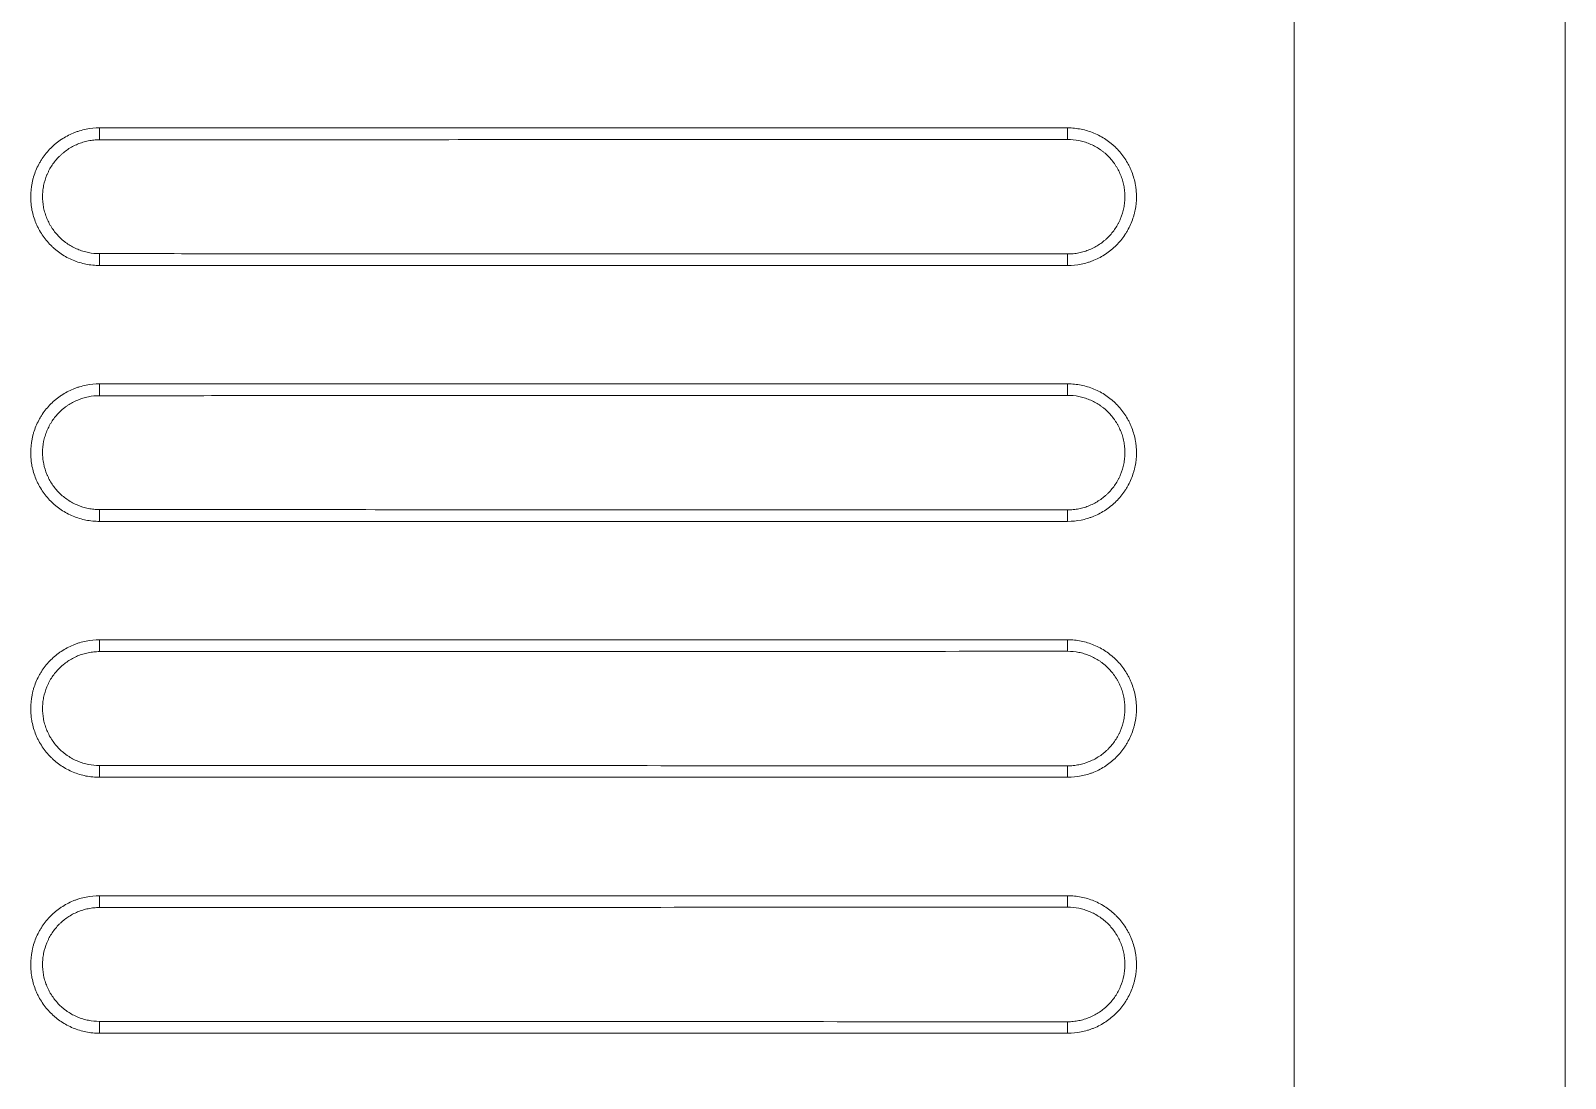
# Model space of a CAD drawing. Header units: millimetres. Extents: x -195 to 1349, y 148 to 750.
# Drawn here: x 928.65 to 955.64, y 448.23 to 466.65 of the extents above; entities that cross this region are included whole.
import ezdxf

# ---------------------------------------------------------------- set-up
doc = ezdxf.new("R2010")
doc.units = ezdxf.units.MM
doc.layers.add('4', color=7, linetype='CONTINUOUS', true_color=0xffffff)

msp = doc.modelspace()

# ---------------------------------------------------------------- linework, layer by layer
at = {"layer": '4', "color": 7, "linetype": 'Continuous', "lineweight": 18}
for p, q in [((955.641, 317.039), (955.641, 493.431)), ((950.87, 329.061), (950.87, 481.41))]:
    msp.add_line(p, q, dxfattribs=at)
for points, knots in [([(929.859, 464.945), (929.78, 464.945), (929.701, 464.937), (929.585, 464.914), (929.547, 464.904), (929.49, 464.887), (929.471, 464.881), (929.433, 464.867), (929.415, 464.86), (929.323, 464.822), (929.254, 464.785), (929.171, 464.73), (929.155, 464.719), (929.123, 464.695), (929.108, 464.683), (929.061, 464.645), (929.032, 464.619), (928.948, 464.535), (928.898, 464.474), (928.843, 464.391), (928.832, 464.374), (928.812, 464.34), (928.802, 464.323), (928.774, 464.271), (928.757, 464.235), (928.727, 464.162), (928.714, 464.125), (928.696, 464.068), (928.691, 464.049), (928.681, 464.011), (928.677, 463.991), (928.658, 463.893), (928.65, 463.815), (928.65, 463.697), (928.652, 463.657), (928.658, 463.598), (928.66, 463.578), (928.666, 463.539), (928.669, 463.519), (928.688, 463.422), (928.711, 463.347), (928.749, 463.255), (928.757, 463.237), (928.774, 463.201), (928.783, 463.183), (928.811, 463.13), (928.832, 463.097), (928.897, 462.998), (928.947, 462.937), (929.018, 462.867), (929.032, 462.853), (929.061, 462.826), (929.106, 462.787), (929.154, 462.752), (929.219, 462.708), (929.253, 462.688), (929.323, 462.65), (929.359, 462.633), (929.469, 462.588), (929.545, 462.565), (929.661, 462.541), (929.7, 462.536), (929.78, 462.528), (929.819, 462.526), (929.859, 462.526)], [0, 0, 0, 0, 0.0625, 0.0625, 0.09375, 0.09375, 0.109375, 0.109375, 0.125, 0.125, 0.1875, 0.1875, 0.203125, 0.203125, 0.21875, 0.21875, 0.25, 0.25, 0.3125, 0.3125, 0.328125, 0.328125, 0.34375, 0.34375, 0.375, 0.375, 0.40625, 0.40625, 0.421875, 0.421875, 0.4375, 0.4375, 0.5, 0.5, 0.53125, 0.53125, 0.546875, 0.546875, 0.5625, 0.5625, 0.625, 0.625, 0.640625, 0.640625, 0.65625, 0.65625, 0.6875, 0.6875, 0.75, 0.75, 0.765625, 0.765625, 0.78125, 0.8125, 0.8125, 0.84375, 0.84375, 0.875, 0.875, 0.9375, 0.9375, 0.96875, 0.96875, 1, 1, 1, 1]), ([(946.888, 464.945), (944.343, 464.945), (941.799, 464.945), (937.522, 464.945), (935.789, 464.945), (932.658, 464.945), (931.259, 464.945), (929.859, 464.945)], [0, 0, 0, 0, 0.448302, 0.448302, 0.753513, 0.753513, 1, 1, 1, 1]), ([(946.888, 462.526), (946.968, 462.526), (947.047, 462.534), (947.162, 462.557), (947.201, 462.566), (947.258, 462.584), (947.277, 462.59), (947.314, 462.603), (947.333, 462.61), (947.424, 462.648), (947.494, 462.685), (947.576, 462.74), (947.592, 462.752), (947.624, 462.775), (947.64, 462.788), (947.686, 462.826), (947.715, 462.852), (947.799, 462.936), (947.849, 462.997), (947.904, 463.079), (947.915, 463.096), (947.936, 463.13), (947.945, 463.148), (947.973, 463.2), (947.99, 463.236), (948.02, 463.308), (948.034, 463.346), (948.051, 463.402), (948.056, 463.421), (948.066, 463.46), (948.07, 463.48), (948.09, 463.577), (948.098, 463.656), (948.098, 463.774), (948.096, 463.813), (948.09, 463.873), (948.087, 463.893), (948.082, 463.932), (948.078, 463.952), (948.059, 464.049), (948.036, 464.124), (947.998, 464.216), (947.99, 464.234), (947.973, 464.27), (947.964, 464.288), (947.936, 464.34), (947.916, 464.374), (947.85, 464.472), (947.8, 464.534), (947.73, 464.604), (947.715, 464.618), (947.686, 464.645), (947.641, 464.683), (947.594, 464.719), (947.528, 464.762), (947.494, 464.783), (947.424, 464.82), (947.388, 464.837), (947.278, 464.883), (947.203, 464.906), (947.087, 464.929), (947.047, 464.935), (946.968, 464.943), (946.928, 464.945), (946.888, 464.945)], [0, 0, 0, 0, 0.0625, 0.0625, 0.09375, 0.09375, 0.109375, 0.109375, 0.125, 0.125, 0.1875, 0.1875, 0.203125, 0.203125, 0.21875, 0.21875, 0.25, 0.25, 0.3125, 0.3125, 0.328125, 0.328125, 0.34375, 0.34375, 0.375, 0.375, 0.40625, 0.40625, 0.421875, 0.421875, 0.4375, 0.4375, 0.5, 0.5, 0.53125, 0.53125, 0.546875, 0.546875, 0.5625, 0.5625, 0.625, 0.625, 0.640625, 0.640625, 0.65625, 0.65625, 0.6875, 0.6875, 0.75, 0.75, 0.765625, 0.765625, 0.78125, 0.8125, 0.8125, 0.84375, 0.84375, 0.875, 0.875, 0.9375, 0.9375, 0.96875, 0.96875, 1, 1, 1, 1]), ([(929.859, 462.734), (929.793, 462.735), (929.728, 462.741), (929.633, 462.76), (929.601, 462.768), (929.538, 462.787), (929.507, 462.798), (929.446, 462.823), (929.387, 462.851), (929.331, 462.885), (929.29, 462.912), (929.277, 462.921), (929.251, 462.941), (929.238, 462.951), (929.199, 462.983), (929.175, 463.005), (929.106, 463.074), (929.065, 463.124), (929.019, 463.192), (929.01, 463.206), (928.993, 463.235), (928.985, 463.249), (928.962, 463.292), (928.948, 463.322), (928.923, 463.382), (928.912, 463.413), (928.898, 463.46), (928.893, 463.475), (928.885, 463.507), (928.881, 463.524), (928.872, 463.572), (928.862, 463.637), (928.859, 463.702), (928.859, 463.767), (928.86, 463.8), (928.865, 463.849), (928.867, 463.865), (928.872, 463.898), (928.886, 463.979), (928.91, 464.057), (928.941, 464.132), (928.948, 464.147), (928.962, 464.177), (928.969, 464.192), (928.992, 464.236), (929.009, 464.264), (929.063, 464.345), (929.105, 464.396), (929.163, 464.454), (929.175, 464.465), (929.199, 464.487), (929.212, 464.498), (929.25, 464.529), (929.276, 464.549), (929.33, 464.585), (929.358, 464.602), (929.416, 464.633), (929.446, 464.647), (929.506, 464.672), (929.568, 464.694), (929.631, 464.71), (929.695, 464.723), (929.728, 464.728), (929.793, 464.735), (929.826, 464.736), (929.859, 464.736)], [0, 0, 0, 0, 0.0625, 0.0625, 0.09375, 0.09375, 0.125, 0.125, 0.15625, 0.1875, 0.1875, 0.203125, 0.203125, 0.21875, 0.21875, 0.25, 0.25, 0.3125, 0.3125, 0.328125, 0.328125, 0.34375, 0.34375, 0.375, 0.375, 0.40625, 0.40625, 0.421875, 0.421875, 0.4375, 0.4375, 0.46875, 0.5, 0.5, 0.53125, 0.53125, 0.546875, 0.546875, 0.5625, 0.625, 0.625, 0.640625, 0.640625, 0.65625, 0.65625, 0.6875, 0.6875, 0.75, 0.75, 0.765625, 0.765625, 0.78125, 0.78125, 0.8125, 0.8125, 0.84375, 0.84375, 0.875, 0.875, 0.90625, 0.9375, 0.9375, 0.96875, 0.96875, 1, 1, 1, 1]), ([(946.888, 464.742), (944.343, 464.741), (941.799, 464.741), (937.522, 464.739), (935.789, 464.738), (932.658, 464.737), (931.259, 464.737), (929.859, 464.736)], [0, 0, 0, 0, 0.448296, 0.448296, 0.75351, 0.75351, 1, 1, 1, 1]), ([(946.888, 464.742), (946.955, 464.742), (947.02, 464.736), (947.116, 464.717), (947.148, 464.709), (947.196, 464.695), (947.212, 464.689), (947.243, 464.678), (947.258, 464.672), (947.304, 464.653), (947.363, 464.625), (947.42, 464.591), (947.461, 464.564), (947.474, 464.555), (947.501, 464.535), (947.514, 464.525), (947.553, 464.493), (947.577, 464.471), (947.647, 464.401), (947.688, 464.351), (947.734, 464.282), (947.743, 464.268), (947.76, 464.239), (947.769, 464.225), (947.792, 464.181), (947.806, 464.152), (947.831, 464.091), (947.842, 464.06), (947.857, 464.013), (947.861, 463.997), (947.869, 463.965), (947.873, 463.949), (947.883, 463.9), (947.892, 463.835), (947.895, 463.769), (947.896, 463.703), (947.894, 463.67), (947.889, 463.621), (947.887, 463.604), (947.882, 463.572), (947.868, 463.49), (947.844, 463.412), (947.813, 463.336), (947.806, 463.32), (947.792, 463.29), (947.785, 463.276), (947.761, 463.232), (947.744, 463.204), (947.69, 463.122), (947.648, 463.071), (947.589, 463.012), (947.577, 463), (947.553, 462.978), (947.54, 462.968), (947.502, 462.936), (947.476, 462.917), (947.421, 462.88), (947.393, 462.863), (947.335, 462.832), (947.305, 462.818), (947.244, 462.792), (947.182, 462.77), (947.118, 462.754), (947.053, 462.741), (947.021, 462.736), (946.954, 462.73), (946.921, 462.728), (946.888, 462.728)], [0, 0, 0, 0, 0.0625, 0.0625, 0.09375, 0.09375, 0.109375, 0.109375, 0.125, 0.125, 0.15625, 0.1875, 0.1875, 0.203125, 0.203125, 0.21875, 0.21875, 0.25, 0.25, 0.3125, 0.3125, 0.328125, 0.328125, 0.34375, 0.34375, 0.375, 0.375, 0.40625, 0.40625, 0.421875, 0.421875, 0.4375, 0.4375, 0.46875, 0.5, 0.5, 0.53125, 0.53125, 0.546875, 0.546875, 0.5625, 0.625, 0.625, 0.640625, 0.640625, 0.65625, 0.65625, 0.6875, 0.6875, 0.75, 0.75, 0.765625, 0.765625, 0.78125, 0.78125, 0.8125, 0.8125, 0.84375, 0.84375, 0.875, 0.875, 0.90625, 0.9375, 0.9375, 0.96875, 0.96875, 1, 1, 1, 1]), ([(946.888, 462.728), (944.343, 462.729), (941.799, 462.73), (937.522, 462.732), (935.789, 462.732), (932.658, 462.733), (931.259, 462.734), (929.859, 462.734)], [0, 0, 0, 0, 0.448295, 0.448295, 0.75351, 0.75351, 1, 1, 1, 1]), ([(946.888, 462.526), (944.343, 462.526), (941.799, 462.526), (937.522, 462.526), (935.789, 462.526), (932.658, 462.526), (931.259, 462.526), (929.859, 462.526)], [0, 0, 0, 0, 0.448302, 0.448302, 0.753513, 0.753513, 1, 1, 1, 1]), ([(929.859, 460.445), (929.78, 460.445), (929.701, 460.437), (929.585, 460.414), (929.547, 460.404), (929.49, 460.387), (929.471, 460.381), (929.433, 460.367), (929.415, 460.36), (929.323, 460.322), (929.254, 460.285), (929.171, 460.23), (929.155, 460.219), (929.123, 460.195), (929.108, 460.183), (929.061, 460.145), (929.032, 460.119), (928.948, 460.035), (928.898, 459.974), (928.843, 459.891), (928.832, 459.874), (928.812, 459.84), (928.802, 459.823), (928.774, 459.771), (928.757, 459.735), (928.727, 459.662), (928.714, 459.625), (928.696, 459.568), (928.691, 459.549), (928.681, 459.511), (928.677, 459.491), (928.658, 459.393), (928.65, 459.315), (928.65, 459.197), (928.652, 459.157), (928.658, 459.098), (928.66, 459.078), (928.666, 459.039), (928.669, 459.019), (928.688, 458.922), (928.711, 458.847), (928.749, 458.755), (928.757, 458.737), (928.774, 458.701), (928.783, 458.683), (928.811, 458.63), (928.832, 458.597), (928.897, 458.498), (928.947, 458.437), (929.018, 458.367), (929.032, 458.353), (929.061, 458.326), (929.106, 458.287), (929.154, 458.252), (929.219, 458.208), (929.253, 458.188), (929.323, 458.15), (929.359, 458.133), (929.469, 458.088), (929.545, 458.065), (929.661, 458.041), (929.7, 458.036), (929.78, 458.028), (929.819, 458.026), (929.859, 458.026)], [0, 0, 0, 0, 0.0625, 0.0625, 0.09375, 0.09375, 0.109375, 0.109375, 0.125, 0.125, 0.1875, 0.1875, 0.203125, 0.203125, 0.21875, 0.21875, 0.25, 0.25, 0.3125, 0.3125, 0.328125, 0.328125, 0.34375, 0.34375, 0.375, 0.375, 0.40625, 0.40625, 0.421875, 0.421875, 0.4375, 0.4375, 0.5, 0.5, 0.53125, 0.53125, 0.546875, 0.546875, 0.5625, 0.5625, 0.625, 0.625, 0.640625, 0.640625, 0.65625, 0.65625, 0.6875, 0.6875, 0.75, 0.75, 0.765625, 0.765625, 0.78125, 0.8125, 0.8125, 0.84375, 0.84375, 0.875, 0.875, 0.9375, 0.9375, 0.96875, 0.96875, 1, 1, 1, 1]), ([(929.859, 460.236), (929.793, 460.236), (929.728, 460.23), (929.632, 460.211), (929.601, 460.203), (929.538, 460.184), (929.507, 460.172), (929.416, 460.135), (929.358, 460.104), (929.29, 460.059), (929.277, 460.049), (929.251, 460.03), (929.238, 460.019), (929.199, 459.988), (929.175, 459.966), (929.106, 459.897), (929.064, 459.846), (929.019, 459.778), (929.01, 459.764), (928.993, 459.736), (928.985, 459.721), (928.962, 459.678), (928.948, 459.649), (928.923, 459.588), (928.912, 459.558), (928.897, 459.511), (928.893, 459.495), (928.885, 459.463), (928.881, 459.447), (928.865, 459.366), (928.859, 459.301), (928.859, 459.203), (928.861, 459.171), (928.865, 459.121), (928.867, 459.105), (928.872, 459.073), (928.875, 459.056), (928.891, 458.976), (928.91, 458.914), (928.941, 458.838), (928.948, 458.823), (928.962, 458.793), (928.969, 458.778), (928.992, 458.735), (929.009, 458.707), (929.063, 458.626), (929.105, 458.575), (929.175, 458.505), (929.199, 458.483), (929.25, 458.441), (929.276, 458.422), (929.33, 458.386), (929.358, 458.369), (929.416, 458.338), (929.446, 458.324), (929.537, 458.286), (929.599, 458.267), (929.695, 458.247), (929.728, 458.243), (929.793, 458.236), (929.826, 458.234), (929.859, 458.234)], [0, 0, 0, 0, 0.0625, 0.0625, 0.09375, 0.09375, 0.125, 0.125, 0.1875, 0.1875, 0.203125, 0.203125, 0.21875, 0.21875, 0.25, 0.25, 0.3125, 0.3125, 0.328125, 0.328125, 0.34375, 0.34375, 0.375, 0.375, 0.40625, 0.40625, 0.421875, 0.421875, 0.4375, 0.4375, 0.5, 0.5, 0.53125, 0.53125, 0.546875, 0.546875, 0.5625, 0.5625, 0.625, 0.625, 0.640625, 0.640625, 0.65625, 0.65625, 0.6875, 0.6875, 0.75, 0.75, 0.78125, 0.78125, 0.8125, 0.8125, 0.84375, 0.84375, 0.875, 0.875, 0.9375, 0.9375, 0.96875, 0.96875, 1, 1, 1, 1]), ([(946.888, 460.445), (944.343, 460.445), (941.799, 460.445), (937.522, 460.445), (935.789, 460.445), (932.658, 460.445), (931.259, 460.445), (929.859, 460.445)], [0, 0, 0, 0, 0.448302, 0.448302, 0.753513, 0.753513, 1, 1, 1, 1]), ([(929.859, 460.236), (931.259, 460.237), (932.658, 460.237), (935.789, 460.238), (937.522, 460.239), (941.799, 460.241), (944.343, 460.241), (946.888, 460.242)], [0, 0, 0, 0, 0.24649, 0.24649, 0.551704, 0.551704, 1, 1, 1, 1]), ([(946.888, 458.026), (946.968, 458.026), (947.047, 458.034), (947.162, 458.057), (947.201, 458.066), (947.258, 458.084), (947.277, 458.09), (947.314, 458.103), (947.333, 458.11), (947.424, 458.148), (947.494, 458.185), (947.576, 458.24), (947.592, 458.252), (947.624, 458.275), (947.64, 458.288), (947.686, 458.326), (947.715, 458.352), (947.799, 458.436), (947.849, 458.497), (947.904, 458.579), (947.915, 458.596), (947.936, 458.63), (947.945, 458.648), (947.973, 458.7), (947.99, 458.736), (948.02, 458.808), (948.034, 458.846), (948.051, 458.902), (948.056, 458.921), (948.066, 458.96), (948.07, 458.98), (948.09, 459.077), (948.098, 459.156), (948.098, 459.274), (948.096, 459.313), (948.09, 459.373), (948.087, 459.393), (948.082, 459.432), (948.078, 459.452), (948.059, 459.549), (948.036, 459.624), (947.998, 459.716), (947.99, 459.734), (947.973, 459.77), (947.964, 459.788), (947.936, 459.84), (947.916, 459.874), (947.85, 459.972), (947.8, 460.034), (947.73, 460.104), (947.715, 460.118), (947.686, 460.145), (947.641, 460.183), (947.594, 460.219), (947.528, 460.262), (947.494, 460.283), (947.424, 460.32), (947.388, 460.337), (947.278, 460.383), (947.203, 460.406), (947.087, 460.429), (947.047, 460.435), (946.968, 460.443), (946.928, 460.445), (946.888, 460.445)], [0, 0, 0, 0, 0.0625, 0.0625, 0.09375, 0.09375, 0.109375, 0.109375, 0.125, 0.125, 0.1875, 0.1875, 0.203125, 0.203125, 0.21875, 0.21875, 0.25, 0.25, 0.3125, 0.3125, 0.328125, 0.328125, 0.34375, 0.34375, 0.375, 0.375, 0.40625, 0.40625, 0.421875, 0.421875, 0.4375, 0.4375, 0.5, 0.5, 0.53125, 0.53125, 0.546875, 0.546875, 0.5625, 0.5625, 0.625, 0.625, 0.640625, 0.640625, 0.65625, 0.65625, 0.6875, 0.6875, 0.75, 0.75, 0.765625, 0.765625, 0.78125, 0.8125, 0.8125, 0.84375, 0.84375, 0.875, 0.875, 0.9375, 0.9375, 0.96875, 0.96875, 1, 1, 1, 1]), ([(946.888, 460.242), (946.955, 460.242), (947.02, 460.236), (947.116, 460.217), (947.148, 460.209), (947.196, 460.195), (947.212, 460.189), (947.243, 460.178), (947.258, 460.172), (947.304, 460.153), (947.363, 460.125), (947.42, 460.091), (947.461, 460.064), (947.474, 460.055), (947.501, 460.035), (947.514, 460.025), (947.553, 459.993), (947.577, 459.971), (947.647, 459.901), (947.688, 459.851), (947.734, 459.782), (947.743, 459.768), (947.76, 459.739), (947.769, 459.725), (947.792, 459.681), (947.806, 459.652), (947.831, 459.591), (947.842, 459.56), (947.857, 459.513), (947.861, 459.497), (947.869, 459.465), (947.873, 459.449), (947.883, 459.4), (947.892, 459.335), (947.895, 459.269), (947.896, 459.203), (947.894, 459.17), (947.889, 459.121), (947.887, 459.104), (947.882, 459.072), (947.868, 458.99), (947.844, 458.912), (947.813, 458.836), (947.806, 458.82), (947.792, 458.79), (947.785, 458.776), (947.761, 458.732), (947.744, 458.704), (947.69, 458.622), (947.648, 458.571), (947.589, 458.512), (947.577, 458.5), (947.553, 458.478), (947.54, 458.468), (947.502, 458.436), (947.476, 458.417), (947.421, 458.38), (947.393, 458.363), (947.335, 458.332), (947.305, 458.318), (947.244, 458.292), (947.182, 458.27), (947.118, 458.254), (947.053, 458.241), (947.021, 458.236), (946.954, 458.23), (946.921, 458.228), (946.888, 458.228)], [0, 0, 0, 0, 0.0625, 0.0625, 0.09375, 0.09375, 0.109375, 0.109375, 0.125, 0.125, 0.15625, 0.1875, 0.1875, 0.203125, 0.203125, 0.21875, 0.21875, 0.25, 0.25, 0.3125, 0.3125, 0.328125, 0.328125, 0.34375, 0.34375, 0.375, 0.375, 0.40625, 0.40625, 0.421875, 0.421875, 0.4375, 0.4375, 0.46875, 0.5, 0.5, 0.53125, 0.53125, 0.546875, 0.546875, 0.5625, 0.625, 0.625, 0.640625, 0.640625, 0.65625, 0.65625, 0.6875, 0.6875, 0.75, 0.75, 0.765625, 0.765625, 0.78125, 0.78125, 0.8125, 0.8125, 0.84375, 0.84375, 0.875, 0.875, 0.90625, 0.9375, 0.9375, 0.96875, 0.96875, 1, 1, 1, 1]), ([(946.888, 458.228), (944.343, 458.229), (941.799, 458.23), (937.522, 458.232), (935.789, 458.232), (932.658, 458.233), (931.259, 458.234), (929.859, 458.234)], [0, 0, 0, 0, 0.448295, 0.448295, 0.75351, 0.75351, 1, 1, 1, 1]), ([(946.888, 458.026), (944.343, 458.026), (941.799, 458.026), (937.522, 458.026), (935.789, 458.026), (932.658, 458.026), (931.259, 458.026), (929.859, 458.026)], [0, 0, 0, 0, 0.448302, 0.448302, 0.753513, 0.753513, 1, 1, 1, 1]), ([(929.859, 455.945), (929.78, 455.945), (929.701, 455.937), (929.585, 455.914), (929.547, 455.904), (929.49, 455.887), (929.471, 455.881), (929.433, 455.867), (929.415, 455.86), (929.323, 455.822), (929.254, 455.785), (929.171, 455.73), (929.155, 455.719), (929.123, 455.695), (929.108, 455.683), (929.061, 455.645), (929.032, 455.619), (928.948, 455.535), (928.898, 455.474), (928.843, 455.391), (928.832, 455.374), (928.812, 455.34), (928.802, 455.323), (928.774, 455.271), (928.757, 455.235), (928.727, 455.162), (928.714, 455.125), (928.696, 455.068), (928.691, 455.049), (928.681, 455.011), (928.677, 454.991), (928.658, 454.893), (928.65, 454.815), (928.65, 454.697), (928.652, 454.657), (928.658, 454.598), (928.66, 454.578), (928.666, 454.539), (928.669, 454.519), (928.688, 454.422), (928.711, 454.347), (928.749, 454.255), (928.757, 454.237), (928.774, 454.201), (928.783, 454.183), (928.811, 454.13), (928.832, 454.097), (928.897, 453.998), (928.947, 453.937), (929.018, 453.867), (929.032, 453.853), (929.061, 453.826), (929.106, 453.787), (929.154, 453.752), (929.219, 453.708), (929.253, 453.688), (929.323, 453.65), (929.359, 453.633), (929.469, 453.588), (929.545, 453.565), (929.661, 453.541), (929.7, 453.536), (929.78, 453.528), (929.819, 453.526), (929.859, 453.526)], [0, 0, 0, 0, 0.0625, 0.0625, 0.09375, 0.09375, 0.109375, 0.109375, 0.125, 0.125, 0.1875, 0.1875, 0.203125, 0.203125, 0.21875, 0.21875, 0.25, 0.25, 0.3125, 0.3125, 0.328125, 0.328125, 0.34375, 0.34375, 0.375, 0.375, 0.40625, 0.40625, 0.421875, 0.421875, 0.4375, 0.4375, 0.5, 0.5, 0.53125, 0.53125, 0.546875, 0.546875, 0.5625, 0.5625, 0.625, 0.625, 0.640625, 0.640625, 0.65625, 0.65625, 0.6875, 0.6875, 0.75, 0.75, 0.765625, 0.765625, 0.78125, 0.8125, 0.8125, 0.84375, 0.84375, 0.875, 0.875, 0.9375, 0.9375, 0.96875, 0.96875, 1, 1, 1, 1]), ([(946.888, 455.945), (944.343, 455.945), (941.799, 455.945), (937.522, 455.945), (935.789, 455.945), (932.658, 455.945), (931.259, 455.945), (929.859, 455.945)], [0, 0, 0, 0, 0.448302, 0.448302, 0.753513, 0.753513, 1, 1, 1, 1]), ([(946.888, 453.526), (946.968, 453.526), (947.047, 453.534), (947.162, 453.557), (947.201, 453.566), (947.258, 453.584), (947.277, 453.59), (947.314, 453.603), (947.333, 453.61), (947.424, 453.648), (947.494, 453.685), (947.576, 453.74), (947.592, 453.752), (947.624, 453.775), (947.64, 453.788), (947.686, 453.826), (947.715, 453.852), (947.799, 453.936), (947.849, 453.997), (947.904, 454.079), (947.915, 454.096), (947.936, 454.13), (947.945, 454.148), (947.973, 454.2), (947.99, 454.236), (948.02, 454.308), (948.034, 454.346), (948.051, 454.402), (948.056, 454.421), (948.066, 454.46), (948.07, 454.48), (948.09, 454.577), (948.098, 454.656), (948.098, 454.774), (948.096, 454.813), (948.09, 454.873), (948.087, 454.893), (948.082, 454.932), (948.078, 454.952), (948.059, 455.049), (948.036, 455.124), (947.998, 455.216), (947.99, 455.234), (947.973, 455.27), (947.964, 455.288), (947.936, 455.34), (947.916, 455.374), (947.85, 455.472), (947.8, 455.534), (947.73, 455.604), (947.715, 455.618), (947.686, 455.645), (947.641, 455.683), (947.594, 455.719), (947.528, 455.762), (947.494, 455.783), (947.424, 455.82), (947.388, 455.837), (947.278, 455.883), (947.203, 455.906), (947.087, 455.929), (947.047, 455.935), (946.968, 455.943), (946.928, 455.945), (946.888, 455.945)], [0, 0, 0, 0, 0.0625, 0.0625, 0.09375, 0.09375, 0.109375, 0.109375, 0.125, 0.125, 0.1875, 0.1875, 0.203125, 0.203125, 0.21875, 0.21875, 0.25, 0.25, 0.3125, 0.3125, 0.328125, 0.328125, 0.34375, 0.34375, 0.375, 0.375, 0.40625, 0.40625, 0.421875, 0.421875, 0.4375, 0.4375, 0.5, 0.5, 0.53125, 0.53125, 0.546875, 0.546875, 0.5625, 0.5625, 0.625, 0.625, 0.640625, 0.640625, 0.65625, 0.65625, 0.6875, 0.6875, 0.75, 0.75, 0.765625, 0.765625, 0.78125, 0.8125, 0.8125, 0.84375, 0.84375, 0.875, 0.875, 0.9375, 0.9375, 0.96875, 0.96875, 1, 1, 1, 1]), ([(929.859, 453.734), (929.793, 453.735), (929.728, 453.741), (929.633, 453.76), (929.601, 453.768), (929.538, 453.787), (929.507, 453.798), (929.446, 453.823), (929.387, 453.851), (929.331, 453.885), (929.29, 453.912), (929.277, 453.921), (929.251, 453.941), (929.238, 453.951), (929.199, 453.983), (929.175, 454.005), (929.106, 454.074), (929.065, 454.124), (929.019, 454.192), (929.01, 454.206), (928.993, 454.235), (928.985, 454.249), (928.962, 454.292), (928.948, 454.322), (928.923, 454.382), (928.912, 454.413), (928.898, 454.46), (928.893, 454.475), (928.885, 454.507), (928.881, 454.524), (928.872, 454.572), (928.862, 454.637), (928.859, 454.702), (928.859, 454.767), (928.86, 454.8), (928.865, 454.849), (928.867, 454.865), (928.872, 454.898), (928.886, 454.979), (928.91, 455.057), (928.941, 455.132), (928.948, 455.147), (928.962, 455.177), (928.969, 455.192), (928.992, 455.236), (929.009, 455.264), (929.063, 455.345), (929.105, 455.396), (929.163, 455.454), (929.175, 455.465), (929.199, 455.487), (929.212, 455.498), (929.25, 455.529), (929.276, 455.549), (929.33, 455.585), (929.358, 455.602), (929.416, 455.633), (929.446, 455.647), (929.506, 455.672), (929.568, 455.694), (929.631, 455.71), (929.695, 455.723), (929.728, 455.728), (929.793, 455.735), (929.826, 455.736), (929.859, 455.736)], [0, 0, 0, 0, 0.0625, 0.0625, 0.09375, 0.09375, 0.125, 0.125, 0.15625, 0.1875, 0.1875, 0.203125, 0.203125, 0.21875, 0.21875, 0.25, 0.25, 0.3125, 0.3125, 0.328125, 0.328125, 0.34375, 0.34375, 0.375, 0.375, 0.40625, 0.40625, 0.421875, 0.421875, 0.4375, 0.4375, 0.46875, 0.5, 0.5, 0.53125, 0.53125, 0.546875, 0.546875, 0.5625, 0.625, 0.625, 0.640625, 0.640625, 0.65625, 0.65625, 0.6875, 0.6875, 0.75, 0.75, 0.765625, 0.765625, 0.78125, 0.78125, 0.8125, 0.8125, 0.84375, 0.84375, 0.875, 0.875, 0.90625, 0.9375, 0.9375, 0.96875, 0.96875, 1, 1, 1, 1]), ([(946.888, 455.742), (944.343, 455.741), (941.799, 455.741), (937.522, 455.739), (935.789, 455.738), (932.658, 455.737), (931.259, 455.737), (929.859, 455.736)], [0, 0, 0, 0, 0.448296, 0.448296, 0.75351, 0.75351, 1, 1, 1, 1]), ([(946.888, 455.742), (946.955, 455.742), (947.02, 455.736), (947.116, 455.717), (947.148, 455.709), (947.196, 455.695), (947.212, 455.689), (947.243, 455.678), (947.258, 455.672), (947.304, 455.653), (947.363, 455.625), (947.42, 455.591), (947.461, 455.564), (947.474, 455.555), (947.501, 455.535), (947.514, 455.525), (947.553, 455.493), (947.577, 455.471), (947.647, 455.401), (947.688, 455.351), (947.734, 455.282), (947.743, 455.268), (947.76, 455.239), (947.769, 455.225), (947.792, 455.181), (947.806, 455.152), (947.831, 455.091), (947.842, 455.06), (947.857, 455.013), (947.861, 454.997), (947.869, 454.965), (947.873, 454.949), (947.883, 454.9), (947.892, 454.835), (947.895, 454.769), (947.896, 454.703), (947.894, 454.67), (947.889, 454.621), (947.887, 454.604), (947.882, 454.572), (947.868, 454.49), (947.844, 454.412), (947.813, 454.336), (947.806, 454.32), (947.792, 454.29), (947.785, 454.276), (947.761, 454.232), (947.744, 454.204), (947.69, 454.122), (947.648, 454.071), (947.589, 454.012), (947.577, 454), (947.553, 453.978), (947.54, 453.968), (947.502, 453.936), (947.476, 453.917), (947.421, 453.88), (947.393, 453.863), (947.335, 453.832), (947.305, 453.818), (947.244, 453.792), (947.182, 453.77), (947.118, 453.754), (947.053, 453.741), (947.021, 453.736), (946.954, 453.73), (946.921, 453.728), (946.888, 453.728)], [0, 0, 0, 0, 0.0625, 0.0625, 0.09375, 0.09375, 0.109375, 0.109375, 0.125, 0.125, 0.15625, 0.1875, 0.1875, 0.203125, 0.203125, 0.21875, 0.21875, 0.25, 0.25, 0.3125, 0.3125, 0.328125, 0.328125, 0.34375, 0.34375, 0.375, 0.375, 0.40625, 0.40625, 0.421875, 0.421875, 0.4375, 0.4375, 0.46875, 0.5, 0.5, 0.53125, 0.53125, 0.546875, 0.546875, 0.5625, 0.625, 0.625, 0.640625, 0.640625, 0.65625, 0.65625, 0.6875, 0.6875, 0.75, 0.75, 0.765625, 0.765625, 0.78125, 0.78125, 0.8125, 0.8125, 0.84375, 0.84375, 0.875, 0.875, 0.90625, 0.9375, 0.9375, 0.96875, 0.96875, 1, 1, 1, 1]), ([(946.888, 453.728), (944.343, 453.729), (941.799, 453.73), (937.522, 453.732), (935.789, 453.732), (932.658, 453.733), (931.259, 453.734), (929.859, 453.734)], [0, 0, 0, 0, 0.448295, 0.448295, 0.75351, 0.75351, 1, 1, 1, 1]), ([(946.888, 453.526), (944.343, 453.526), (941.799, 453.526), (937.522, 453.526), (935.789, 453.526), (932.658, 453.526), (931.259, 453.526), (929.859, 453.526)], [0, 0, 0, 0, 0.448302, 0.448302, 0.753513, 0.753513, 1, 1, 1, 1]), ([(929.859, 451.445), (929.78, 451.445), (929.701, 451.437), (929.585, 451.414), (929.547, 451.404), (929.49, 451.387), (929.471, 451.381), (929.433, 451.367), (929.415, 451.36), (929.323, 451.322), (929.254, 451.285), (929.171, 451.23), (929.155, 451.219), (929.123, 451.195), (929.108, 451.183), (929.061, 451.145), (929.032, 451.119), (928.948, 451.035), (928.898, 450.974), (928.843, 450.891), (928.832, 450.874), (928.812, 450.84), (928.802, 450.823), (928.774, 450.771), (928.757, 450.735), (928.727, 450.662), (928.714, 450.625), (928.696, 450.568), (928.691, 450.549), (928.681, 450.511), (928.677, 450.491), (928.658, 450.393), (928.65, 450.315), (928.65, 450.197), (928.652, 450.157), (928.658, 450.098), (928.66, 450.078), (928.666, 450.039), (928.669, 450.019), (928.688, 449.922), (928.711, 449.847), (928.749, 449.755), (928.757, 449.737), (928.774, 449.701), (928.783, 449.683), (928.811, 449.63), (928.832, 449.597), (928.897, 449.498), (928.947, 449.437), (929.018, 449.367), (929.032, 449.353), (929.061, 449.326), (929.106, 449.287), (929.154, 449.252), (929.219, 449.208), (929.253, 449.188), (929.323, 449.15), (929.359, 449.133), (929.469, 449.088), (929.545, 449.065), (929.661, 449.041), (929.7, 449.036), (929.78, 449.028), (929.819, 449.026), (929.859, 449.026)], [0, 0, 0, 0, 0.0625, 0.0625, 0.09375, 0.09375, 0.109375, 0.109375, 0.125, 0.125, 0.1875, 0.1875, 0.203125, 0.203125, 0.21875, 0.21875, 0.25, 0.25, 0.3125, 0.3125, 0.328125, 0.328125, 0.34375, 0.34375, 0.375, 0.375, 0.40625, 0.40625, 0.421875, 0.421875, 0.4375, 0.4375, 0.5, 0.5, 0.53125, 0.53125, 0.546875, 0.546875, 0.5625, 0.5625, 0.625, 0.625, 0.640625, 0.640625, 0.65625, 0.65625, 0.6875, 0.6875, 0.75, 0.75, 0.765625, 0.765625, 0.78125, 0.8125, 0.8125, 0.84375, 0.84375, 0.875, 0.875, 0.9375, 0.9375, 0.96875, 0.96875, 1, 1, 1, 1]), ([(946.888, 451.445), (944.343, 451.445), (941.799, 451.445), (937.522, 451.445), (935.789, 451.445), (932.658, 451.445), (931.259, 451.445), (929.859, 451.445)], [0, 0, 0, 0, 0.448302, 0.448302, 0.753513, 0.753513, 1, 1, 1, 1]), ([(946.888, 449.026), (946.968, 449.026), (947.047, 449.034), (947.162, 449.057), (947.201, 449.066), (947.258, 449.084), (947.277, 449.09), (947.314, 449.103), (947.333, 449.11), (947.424, 449.148), (947.494, 449.185), (947.576, 449.24), (947.592, 449.252), (947.624, 449.275), (947.64, 449.288), (947.686, 449.326), (947.715, 449.352), (947.799, 449.436), (947.849, 449.497), (947.904, 449.579), (947.915, 449.596), (947.936, 449.63), (947.945, 449.648), (947.973, 449.7), (947.99, 449.736), (948.02, 449.808), (948.034, 449.846), (948.051, 449.902), (948.056, 449.921), (948.066, 449.96), (948.07, 449.98), (948.09, 450.077), (948.098, 450.156), (948.098, 450.274), (948.096, 450.313), (948.09, 450.373), (948.087, 450.393), (948.082, 450.432), (948.078, 450.452), (948.059, 450.549), (948.036, 450.624), (947.998, 450.716), (947.99, 450.734), (947.973, 450.77), (947.964, 450.788), (947.936, 450.84), (947.916, 450.874), (947.85, 450.972), (947.8, 451.034), (947.73, 451.104), (947.715, 451.118), (947.686, 451.145), (947.641, 451.183), (947.594, 451.219), (947.528, 451.262), (947.494, 451.283), (947.424, 451.32), (947.388, 451.337), (947.278, 451.383), (947.203, 451.406), (947.087, 451.429), (947.047, 451.435), (946.968, 451.443), (946.928, 451.445), (946.888, 451.445)], [0, 0, 0, 0, 0.0625, 0.0625, 0.09375, 0.09375, 0.109375, 0.109375, 0.125, 0.125, 0.1875, 0.1875, 0.203125, 0.203125, 0.21875, 0.21875, 0.25, 0.25, 0.3125, 0.3125, 0.328125, 0.328125, 0.34375, 0.34375, 0.375, 0.375, 0.40625, 0.40625, 0.421875, 0.421875, 0.4375, 0.4375, 0.5, 0.5, 0.53125, 0.53125, 0.546875, 0.546875, 0.5625, 0.5625, 0.625, 0.625, 0.640625, 0.640625, 0.65625, 0.65625, 0.6875, 0.6875, 0.75, 0.75, 0.765625, 0.765625, 0.78125, 0.8125, 0.8125, 0.84375, 0.84375, 0.875, 0.875, 0.9375, 0.9375, 0.96875, 0.96875, 1, 1, 1, 1]), ([(929.859, 449.234), (929.793, 449.235), (929.728, 449.241), (929.633, 449.26), (929.601, 449.268), (929.538, 449.287), (929.507, 449.298), (929.446, 449.323), (929.387, 449.351), (929.331, 449.385), (929.29, 449.412), (929.277, 449.421), (929.251, 449.441), (929.238, 449.451), (929.199, 449.483), (929.175, 449.505), (929.106, 449.574), (929.065, 449.624), (929.019, 449.692), (929.01, 449.706), (928.993, 449.735), (928.985, 449.749), (928.962, 449.792), (928.948, 449.822), (928.923, 449.882), (928.912, 449.913), (928.898, 449.96), (928.893, 449.975), (928.885, 450.007), (928.881, 450.024), (928.872, 450.072), (928.862, 450.137), (928.859, 450.202), (928.859, 450.267), (928.86, 450.3), (928.865, 450.349), (928.867, 450.365), (928.872, 450.398), (928.886, 450.479), (928.91, 450.557), (928.941, 450.632), (928.948, 450.647), (928.962, 450.677), (928.969, 450.692), (928.992, 450.736), (929.009, 450.764), (929.063, 450.845), (929.105, 450.896), (929.163, 450.954), (929.175, 450.965), (929.199, 450.987), (929.212, 450.998), (929.25, 451.029), (929.276, 451.049), (929.33, 451.085), (929.358, 451.102), (929.416, 451.133), (929.446, 451.147), (929.506, 451.172), (929.568, 451.194), (929.631, 451.21), (929.695, 451.223), (929.728, 451.228), (929.793, 451.235), (929.826, 451.236), (929.859, 451.236)], [0, 0, 0, 0, 0.0625, 0.0625, 0.09375, 0.09375, 0.125, 0.125, 0.15625, 0.1875, 0.1875, 0.203125, 0.203125, 0.21875, 0.21875, 0.25, 0.25, 0.3125, 0.3125, 0.328125, 0.328125, 0.34375, 0.34375, 0.375, 0.375, 0.40625, 0.40625, 0.421875, 0.421875, 0.4375, 0.4375, 0.46875, 0.5, 0.5, 0.53125, 0.53125, 0.546875, 0.546875, 0.5625, 0.625, 0.625, 0.640625, 0.640625, 0.65625, 0.65625, 0.6875, 0.6875, 0.75, 0.75, 0.765625, 0.765625, 0.78125, 0.78125, 0.8125, 0.8125, 0.84375, 0.84375, 0.875, 0.875, 0.90625, 0.9375, 0.9375, 0.96875, 0.96875, 1, 1, 1, 1]), ([(946.888, 451.242), (944.343, 451.241), (941.799, 451.241), (937.522, 451.239), (935.789, 451.238), (932.658, 451.237), (931.259, 451.237), (929.859, 451.236)], [0, 0, 0, 0, 0.448296, 0.448296, 0.75351, 0.75351, 1, 1, 1, 1]), ([(946.888, 451.242), (946.955, 451.242), (947.02, 451.236), (947.116, 451.217), (947.148, 451.209), (947.196, 451.195), (947.212, 451.189), (947.243, 451.178), (947.258, 451.172), (947.304, 451.153), (947.363, 451.125), (947.42, 451.091), (947.461, 451.064), (947.474, 451.055), (947.501, 451.035), (947.514, 451.025), (947.553, 450.993), (947.577, 450.971), (947.647, 450.901), (947.688, 450.851), (947.734, 450.782), (947.743, 450.768), (947.76, 450.739), (947.769, 450.725), (947.792, 450.681), (947.806, 450.652), (947.831, 450.591), (947.842, 450.56), (947.857, 450.513), (947.861, 450.497), (947.869, 450.465), (947.873, 450.449), (947.883, 450.4), (947.892, 450.335), (947.895, 450.269), (947.896, 450.203), (947.894, 450.17), (947.889, 450.121), (947.887, 450.104), (947.882, 450.072), (947.868, 449.99), (947.844, 449.912), (947.813, 449.836), (947.806, 449.82), (947.792, 449.79), (947.785, 449.776), (947.761, 449.732), (947.744, 449.704), (947.69, 449.622), (947.648, 449.571), (947.589, 449.512), (947.577, 449.5), (947.553, 449.478), (947.54, 449.468), (947.502, 449.436), (947.476, 449.417), (947.421, 449.38), (947.393, 449.363), (947.335, 449.332), (947.305, 449.318), (947.244, 449.292), (947.182, 449.27), (947.118, 449.254), (947.053, 449.241), (947.021, 449.236), (946.954, 449.23), (946.921, 449.228), (946.888, 449.228)], [0, 0, 0, 0, 0.0625, 0.0625, 0.09375, 0.09375, 0.109375, 0.109375, 0.125, 0.125, 0.15625, 0.1875, 0.1875, 0.203125, 0.203125, 0.21875, 0.21875, 0.25, 0.25, 0.3125, 0.3125, 0.328125, 0.328125, 0.34375, 0.34375, 0.375, 0.375, 0.40625, 0.40625, 0.421875, 0.421875, 0.4375, 0.4375, 0.46875, 0.5, 0.5, 0.53125, 0.53125, 0.546875, 0.546875, 0.5625, 0.625, 0.625, 0.640625, 0.640625, 0.65625, 0.65625, 0.6875, 0.6875, 0.75, 0.75, 0.765625, 0.765625, 0.78125, 0.78125, 0.8125, 0.8125, 0.84375, 0.84375, 0.875, 0.875, 0.90625, 0.9375, 0.9375, 0.96875, 0.96875, 1, 1, 1, 1]), ([(946.888, 449.228), (944.343, 449.229), (941.799, 449.23), (937.522, 449.232), (935.789, 449.232), (932.658, 449.233), (931.259, 449.234), (929.859, 449.234)], [0, 0, 0, 0, 0.448295, 0.448295, 0.75351, 0.75351, 1, 1, 1, 1]), ([(946.888, 449.026), (944.343, 449.026), (941.799, 449.026), (937.522, 449.026), (935.789, 449.026), (932.658, 449.026), (931.259, 449.026), (929.859, 449.026)], [0, 0, 0, 0, 0.448302, 0.448302, 0.753513, 0.753513, 1, 1, 1, 1])]:
    msp.add_open_spline(points, degree=3, knots=knots, dxfattribs=at)
at = {"layer": '4', "color": 7, "linetype": 'Continuous', "lineweight": 13}
for points in [[(929.859, 464.945), (929.859, 464.875), (929.859, 464.806), (929.859, 464.736)], [(946.888, 464.742), (946.888, 464.81), (946.888, 464.877), (946.888, 464.945)], [(929.859, 462.734), (929.859, 462.665), (929.859, 462.595), (929.859, 462.526)], [(946.888, 462.526), (946.888, 462.593), (946.888, 462.661), (946.888, 462.728)], [(929.859, 460.445), (929.859, 460.375), (929.859, 460.306), (929.859, 460.236)], [(946.888, 460.242), (946.888, 460.31), (946.888, 460.377), (946.888, 460.445)], [(929.859, 458.234), (929.859, 458.165), (929.859, 458.095), (929.859, 458.026)], [(946.888, 458.026), (946.888, 458.093), (946.888, 458.161), (946.888, 458.228)], [(929.859, 455.945), (929.859, 455.875), (929.859, 455.806), (929.859, 455.736)], [(946.888, 455.742), (946.888, 455.81), (946.888, 455.877), (946.888, 455.945)], [(929.859, 453.734), (929.859, 453.665), (929.859, 453.595), (929.859, 453.526)], [(946.888, 453.526), (946.888, 453.593), (946.888, 453.661), (946.888, 453.728)], [(929.859, 451.445), (929.859, 451.375), (929.859, 451.306), (929.859, 451.236)], [(946.888, 451.242), (946.888, 451.31), (946.888, 451.377), (946.888, 451.445)], [(929.859, 449.234), (929.859, 449.165), (929.859, 449.095), (929.859, 449.026)], [(946.888, 449.026), (946.888, 449.093), (946.888, 449.161), (946.888, 449.228)]]:
    msp.add_open_spline(points, degree=3, dxfattribs=at)

doc.saveas('drawing.dxf')
